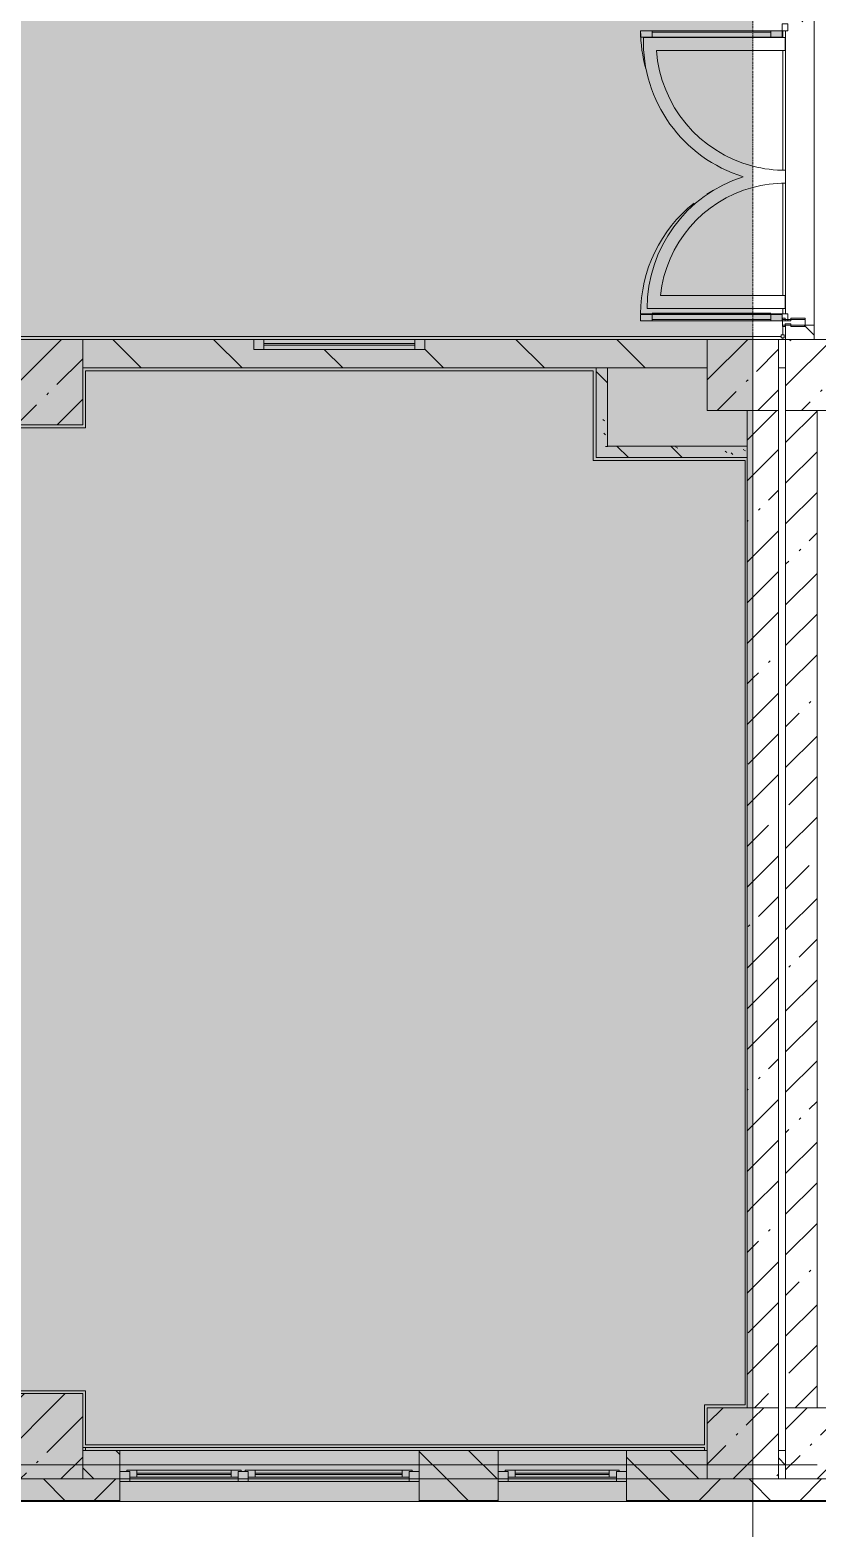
# Model space of a CAD drawing. Header units: millimetres. Extents: x -3902 to 188078, y -8553 to 29000.
# Drawn here: x 94308 to 99828, y -444 to 10072 of the extents above; entities that cross this region are included whole.
import ezdxf

# ---------------------------------------------------------------- set-up
doc = ezdxf.new("R2010")
doc.units = ezdxf.units.MM
doc.linetypes.add('Осевая', pattern=[31.75, 6.35, -4.7625, 15.875, -4.7625])
doc.layers.add('A-DETL-GENF-2', color=7, linetype='Continuous', lineweight=9, true_color=0xc0c0c0, transparency=0.4)
for name, color, linetype, lineweight, true_color in [('A-DETL-GENF-3', 7, 'Continuous', 5, 0xb7b7b7), ('A-DETL-GENF-4', 7, 'Continuous', 5, 0xaaaaaa), ('A-DETL-GENF-5', 7, 'Continuous', 5, 0xe2e2e2), ('A-DOOR-1', 7, 'Continuous', 5, 0xaaaaaa), ('A-DOOR-3', 7, 'Continuous', 5, 0xb7b7b7), ('A-FLOR-1', 7, 'Continuous', 5, 0xb7b7b7), ('A-FLOR-2', 7, 'Continuous', 5, 0xaaaaaa), ('A-GLAZ-3', 7, 'Continuous', 5, 0x737373), ('A-WALL-4', 7, 'Continuous', 5, 0x737373), ('A-WALL-5', 7, 'Continuous', 9, 0x737373), ('I-WALL-4', 7, 'Continuous', 5, 0x737373), ('I-WALL-5', 7, 'Continuous', 5, 0x787878), ('S-COLS-3', 7, 'Continuous', 5, 0x737373)]:
    doc.layers.add(name, color=color, linetype=linetype, lineweight=lineweight, true_color=true_color)
for name, color, linetype, lineweight in [('A-GLAZ-CWMG-2', 7, 'Continuous', 5), ('A-WALL', 7, 'Continuous', 9), ('A-WALL-3', 7, 'Continuous', 5), ('I-WALL-3', 7, 'Continuous', 5), ('S-COLS-4', 7, 'Continuous', 5), ('Оси', 7, 'Continuous', 9), ('Оси-2', 7, 'Осевая', 9)]:
    doc.layers.add(name, color=color, linetype=linetype, lineweight=lineweight)
pattern_1 = [(135, (61067.9, 0), (-176.7767, -176.7767), [])]
pattern_2 = [(45, (61067.9, 0), (-353.5534, 353.5534), []), (135, (61067.9, 0), (-353.5534, -353.5534), [])]
pattern_3 = [(45, (61067.9, 0), (-285.123, 285.123), []), (45, (61353, 0), (-285.123, 285.123), [504.031, -100.806, 16.764, -84.042])]
pattern_4 = [(45, (-38240, -150), (-285.123, 285.123), []), (45, (-37954.88, -150), (-285.123, 285.123), [504.031, -100.806, 16.764, -84.042])]
pattern_5 = [(45, (-38240, -7650), (-285.123, 285.123), []), (45, (-37954.88, -7650), (-285.123, 285.123), [504.031, -100.806, 16.764, -84.042])]
pattern_6 = [(135, (61067.9, 0), (-377.171, -377.171), [533.4, -88.9, 17.78, -88.9]), (135, (61067.9, 376.94), (-377.171, -377.171), []), (50, (61067.9, 0), (637.6445, -55.7866), [66.675, -733.425]), (355, (61067.9, 0), (-123.349, 668.699), [53.34, -586.74]), (100.451, (61121, -4.65), (514.299, 612.908), [56.665, -623.315]), (46.184, (61067.9, 177.8), (948.776, -147.15), [100.012, -1100.137]), (96.636, (61147, 165.5), (830.91, 865.997), [84.998, -934.973]), (351.184, (61067.9, 177.8), (830.918, 865.988), [80.01, -880.11]), (21, (61156.8, 133.35), (530.6506, -357.928), [66.675, -733.425]), (326, (61156.8, 133.35), (216.308, 644.658), [53.34, -586.74]), (71.451, (61201, 103.5), (746.96, 286.724), [56.665, -623.315]), (37.5, (61067.9, 0), (10.8105, 295.9426), [16.764, -562.864, 16.764, -578.866, -588.962]), (37.5, (61067.9, 0), (10.8105, 295.9426), [-1175.258, 16.764, -572.198]), (7.5, (61067.9, 0), (233.8692, 350.6318), [16.764, -322.834, 16.764, -549.529, -224.472]), (7.5, (61067.9, 0), (233.8692, 350.6318), [-905.891, 16.764, -207.708]), (327.5, (60869.64, 0), (474.5678, -20.0513), [16.764, -205.486, 16.764, -676.656, -920.115]), (327.5, (60869.64, 0), (474.5678, -20.0513), [-915.67, 16.764, -903.351]), (317.5, (60780.74, 0), (518.452, 88.9934), [16.764, -272.161, 16.764, -443.738, -653.415]), (317.5, (60780.74, 0), (518.452, 88.9934), [-749.427, 16.764, -636.651])]
pattern_7 = [(135, (61067.9, 0), (-353.5534, -353.5534), [])]

# ---------------------------------------------------------------- blocks, each defined once
blk = doc.blocks.new('BSC_Колонна _Прямоугольная - 500х500-23286270-3_10_1_птичка')
at = {"layer": 'S-COLS-4'}
h = blk.add_hatch(dxfattribs=at)
h.set_pattern_fill('FP_39', color=256, style=0, pattern_type=2)
h.set_pattern_definition([(45, (-38790, -7650), (-285.123, 285.123), []), (45, (-38504.88, -7650), (-285.123, 285.123), [504.031, -100.806, 16.764, -84.042])])
h.paths.add_polyline_path([(-250, -250), (250, -250), (250, 250), (-250, 250), (-250, 100)])
for p, q in [((250, 250), (-250, 250)), ((-250, 250), (-250, -250)), ((250, -250), (250, 250)), ((-250, -250), (250, -250))]:
    blk.add_line(p, q, dxfattribs=at)
blk = doc.blocks.new('BSC_Колонна _Прямоугольная - 500х500-V35-3_10_1_птичка')
at = {"layer": 'S-COLS-4'}
h = blk.add_hatch(dxfattribs=at)
h.set_pattern_fill('FP_46', color=256, style=0, pattern_type=2)
h.set_pattern_definition([(45, (-38790, -150), (-285.123, 285.123), []), (45, (-38504.88, -150), (-285.123, 285.123), [504.031, -100.806, 16.764, -84.042])])
h.paths.add_polyline_path([(-250, -250), (250, -250), (250, 250), (-250, 250), (-250, 80)])
for p, q in [((250, 250), (-250, 250)), ((-250, 250), (-250, -250)), ((250, -250), (250, 250)), ((-250, -250), (250, -250))]:
    blk.add_line(p, q, dxfattribs=at)
blk = doc.blocks.new('BSC_Колонна _Прямоугольная - 600х600-V53-3_10_1_птичка')
at = {"layer": 'S-COLS-4'}
h = blk.add_hatch(dxfattribs=at)
h.set_pattern_fill('FP_73', color=256, style=0, pattern_type=2)
h.set_pattern_definition([(45, (-33310, -7600), (-285.123, 285.123), []), (45, (-33024.88, -7600), (-285.123, 285.123), [504.031, -100.806, 16.764, -84.042])])
h.paths.add_polyline_path([(-300, -300), (300, -300), (300, 300), (-300, 300), (-300, 150)])
at = {"layer": 'S-COLS-3'}
for p, q in [((300, 300), (-300, 300)), ((-300, 300), (-300, -300)), ((300, -300), (300, 300)), ((-300, -300), (300, -300))]:
    blk.add_line(p, q, dxfattribs=at)
blk = doc.blocks.new('BSC_Колонна _Прямоугольная - 600х600-V54-3_10_1_птичка')
at = {"layer": 'S-COLS-4'}
h = blk.add_hatch(dxfattribs=at)
h.set_pattern_fill('FP_74', color=256, style=0, pattern_type=2)
h.set_pattern_definition([(45, (-33310, -200), (-285.123, 285.123), []), (45, (-33024.88, -200), (-285.123, 285.123), [504.031, -100.806, 16.764, -84.042])])
h.paths.add_polyline_path([(-212, -300), (300, -300), (300, 300), (-300, 300), (-300, -300)])
at = {"layer": 'S-COLS-3'}
for p, q in [((300, 300), (-300, 300)), ((-300, 300), (-300, -300)), ((300, -300), (300, 300)), ((-300, -300), (300, -300))]:
    blk.add_line(p, q, dxfattribs=at)
blk = doc.blocks.new('120_Окно_СКБ_2Ст - 120_Окно_СКБ_2Ст 2100х2400 _мал створка справа_-22446225-3_10_1_птичка')
at = {"layer": 'A-GLAZ-3'}
for p, q in [((-1050, -127), (-1050, -57)), ((-1050, -57), (-980, -57)), ((1050, -57), (-1050, -57)), ((-980, -57), (-980, -127)), ((150, -87), (-980, -87)), ((-980, -87), (-980, -127)), ((-930, -137), (-930, -87)), ((100, -137), (100, -87)), ((150, -127), (150, -57)), ((150, -57), (220, -57)), ((150, -127), (150, -87)), ((220, -57), (220, -127)), ((980, -87), (220, -87)), ((220, -87), (220, -127)), ((270, -137), (270, -87)), ((930, -137), (930, -87)), ((980, -127), (980, -57)), ((980, -57), (1050, -57)), ((980, -127), (980, -87)), ((1050, -57), (1050, -127)), ((-980, -127), (-1050, -127)), ((-1050, -127), (-1000, -127)), ((-980, -127), (-1000, -127)), ((-1000, -127), (-1000, -137)), ((-1000, -137), (170, -137)), ((170, -137), (-1000, -137)), ((-930, -107), (100, -107)), ((100, -117), (-930, -117)), ((220, -127), (150, -127)), ((170, -127), (150, -127)), ((170, -127), (200, -127)), ((170, -137), (170, -127)), ((220, -127), (200, -127)), ((200, -127), (200, -137)), ((200, -137), (1000, -137)), ((1000, -137), (200, -137)), ((270, -107), (930, -107)), ((930, -117), (270, -117)), ((1050, -127), (980, -127)), ((1000, -127), (980, -127)), ((1000, -127), (1050, -127)), ((1000, -137), (1000, -127))]:
    blk.add_line(p, q, dxfattribs=at)
blk = doc.blocks.new('120_Окно_СКБ_1Ст - 120_Окно_СКБ_1Ст 900х2500_h_-22445987-3_10_1_птичка')
at = {"layer": 'A-GLAZ-3'}
for p, q in [((-450, -127), (-450, -57)), ((-450, -57), (-380, -57)), ((450, -57), (-450, -57)), ((-380, -57), (-380, -127)), ((380, -87), (-380, -87)), ((-380, -87), (-380, -127)), ((-330, -137), (-330, -87)), ((330, -137), (330, -87)), ((380, -127), (380, -57)), ((380, -57), (450, -57)), ((380, -127), (380, -87)), ((450, -57), (450, -127)), ((-380, -127), (-450, -127)), ((-450, -127), (-400, -127)), ((-380, -127), (-400, -127)), ((-400, -127), (-400, -137)), ((-400, -137), (400, -137)), ((400, -137), (-400, -137)), ((-330, -107), (330, -107)), ((330, -117), (-330, -117)), ((450, -127), (380, -127)), ((400, -127), (380, -127)), ((400, -127), (450, -127)), ((400, -137), (400, -127))]:
    blk.add_line(p, q, dxfattribs=at)
blk = doc.blocks.new('BSC_Колонна _Прямоугольная - 500х500-V87-3_10_1_птичка')
at = {"layer": 'S-COLS-4'}
h = blk.add_hatch(dxfattribs=at)
h.set_pattern_fill('FP_104', color=256, style=0, pattern_type=2)
h.set_pattern_definition(pattern_4)
h.paths.add_polyline_path([(-15, -250), (70, -250), (70, 250), (-250, 250), (-250, -250)])
h = blk.add_hatch(dxfattribs=at)
h.set_pattern_fill('FP_104', color=256, style=0, pattern_type=2)
h.set_pattern_definition(pattern_4)
h.paths.add_polyline_path([(70, -250), (250, -250), (250, 250), (70, 250), (70, 80)])
at = {"layer": 'S-COLS-3'}
for p, q in [((70, 250), (-250, 250)), ((-250, 250), (-250, -250)), ((-250, -250), (70, -250))]:
    blk.add_line(p, q, dxfattribs=at)
at = {"layer": 'S-COLS-4'}
for p, q in [((250, 250), (70, 250)), ((250, -250), (250, 250)), ((70, -250), (250, -250))]:
    blk.add_line(p, q, dxfattribs=at)
blk = doc.blocks.new('BSC_Колонна _Прямоугольная - 500х500-V88-3_10_1_птичка')
at = {"layer": 'S-COLS-4'}
h = blk.add_hatch(dxfattribs=at)
h.set_pattern_fill('FP_105', color=256, style=0, pattern_type=2)
h.set_pattern_definition(pattern_5)
h.paths.add_polyline_path([(-15, -250), (70, -250), (70, 250), (-250, 250), (-250, -250)])
h = blk.add_hatch(dxfattribs=at)
h.set_pattern_fill('FP_105', color=256, style=0, pattern_type=2)
h.set_pattern_definition(pattern_5)
h.paths.add_polyline_path([(70, -250), (250, -250), (250, 250), (70, 250), (70, 100)])
at = {"layer": 'S-COLS-3'}
for p, q in [((70, 250), (-250, 250)), ((-250, 250), (-250, -250)), ((-250, -250), (70, -250))]:
    blk.add_line(p, q, dxfattribs=at)
at = {"layer": 'S-COLS-4'}
for p, q in [((250, 250), (70, 250)), ((250, -250), (250, 250)), ((70, -250), (250, -250))]:
    blk.add_line(p, q, dxfattribs=at)
blk = doc.blocks.new('120_Окно_СКБ_1Ст - 120_Окно_СКБ_1Ст 400х1200 EI30-24228909-3_10_1_птичка')
at = {"layer": 'A-GLAZ-3'}
for p, q in [((-600, 30), (-600, 100)), ((-600, 100), (-530, 100)), ((600, 100), (-600, 100)), ((-530, 30), (-600, 30)), ((-600, 30), (600, 30)), ((-530, 100), (-530, 30)), ((530, 70), (-530, 70)), ((530, 60), (-530, 60)), ((530, 30), (530, 100)), ((530, 100), (600, 100)), ((600, 30), (530, 30)), ((600, 100), (600, 30))]:
    blk.add_line(p, q, dxfattribs=at)
blk = doc.blocks.new('Прямоугольный импост - Импост структурный с накладкой - 160мм Темный-31239214-3_10_1_птичка')
at = {"layer": 'A-GLAZ-CWMG-2'}
for p, q in [((-50, 0), (-50, 17)), ((-50, 17), (0, 17)), ((-40, 0), (-50, 0)), ((-40, -40), (-40, 0)), ((0, 0), (-10, 0)), ((-10, 0), (-10, -40)), ((0, 17), (0, 0)), ((-50, -140), (-50, -40)), ((-50, -40), (-40, -40)), ((-10, -40), (0, -40)), ((0, -40), (0, -140)), ((0, -140), (-50, -140))]:
    blk.add_line(p, q, dxfattribs=at)
blk = doc.blocks.new('Дверь_Витражная_остекление_ - ДВН_ДАО_Главный вход_1800 в свету 5-32258809-3_10_1_птичка')
at = {"layer": 'A-DETL-GENF-5'}
for points in [[(-948, -20), (-993, -20), (-992, -226), (-948, -226)], [(1043, -20), (997, -20), (997, -226), (1043, -226)], [(-948, -1013), (-948, -226), (-993, -226), (-993, -1013)], [(1043, -311), (1043, -226), (997, -226), (997, -1013), (1043, -1013)]]:
    blk.add_hatch(color=256, dxfattribs=at).paths.add_polyline_path(points)
at = {"layer": 'A-DETL-GENF-3'}
for p, q in [((-993, -1013), (-993, -226)), ((-993, -226), (-993, -1013)), ((-983, -933), (-983, -226)), ((-948, -1013), (-948, -226)), ((-948, -1013), (-948, -226)), ((989, -933), (989, -226)), ((997, -1013), (997, -226)), ((997, -226), (997, -1013)), ((1033, -933), (1033, -226)), ((1043, -1013), (1043, -226)), ((1043, -1013), (1043, -226)), ((-993, -933), (-948, -933)), ((1043, -933), (997, -933)), ((-993, -1013), (-948, -1013)), ((-993, -1013), (-948, -1013)), ((1043, -1013), (997, -1013)), ((997, -1013), (1043, -1013))]:
    blk.add_line(p, q, dxfattribs=at)
at = {"layer": 'A-DETL-GENF-4'}
for p, q in [((-948, -20), (-993, -20)), ((-993, -226), (-993, -20)), ((-948, -20), (-993, -20)), ((-993, -20), (-993, -226)), ((-993, -100), (-948, -100)), ((-983, -226), (-983, -100)), ((-948, -226), (-948, -20)), ((-948, -226), (-948, -20)), ((989, -226), (989, -100)), ((997, -226), (997, -20)), ((997, -20), (997, -226)), ((1043, -100), (997, -100)), ((1033, -226), (1033, -100)), ((1043, -226), (1043, -20)), ((1043, -226), (1043, -20))]:
    blk.add_line(p, q, dxfattribs=at)
at = {"layer": 'A-DOOR-1'}
for p, q in [((-1043, 20), (-993, 20)), ((-1043, -20), (-1043, 20)), ((-993, 20), (-993, -20)), ((993, 20), (1043, 20)), ((993, -20), (993, 20)), ((1043, 20), (1043, -20)), ((-993, -20), (-1043, -20)), ((-993, -226), (-993, -20)), ((993, -226), (993, -20)), ((1043, -20), (993, -20))]:
    blk.add_line(p, q, dxfattribs=at)
at = {"layer": 'A-DOOR-3'}
for p, q in [((-993, -1013), (-993, -226)), ((993, -1013), (993, -226))]:
    blk.add_line(p, q, dxfattribs=at)
for centre, start, end in [((993, -20), 208.9884, 212.16), ((993, -20), 218.4779, 270), ((-993, -20), 270, 285.599)]:
    blk.add_arc(centre, 993, start, end, dxfattribs=at)
blk = doc.blocks.new('Прямоугольный импост - Импост структурный с накладкой - 160мм Темный-31915521-3_10_1_птичка')
at = {"layer": 'A-GLAZ-CWMG-2'}
for p, q in [((-25, 0), (-25, 17)), ((-25, 17), (25, 17)), ((-15, 0), (-25, 0)), ((-15, -40), (-15, 0)), ((25, 0), (15, 0)), ((15, 0), (15, -40)), ((25, 17), (25, 0)), ((-25, -140), (-25, -40)), ((-25, -40), (-15, -40)), ((15, -40), (25, -40)), ((25, -40), (25, -140)), ((25, -140), (-25, -140))]:
    blk.add_line(p, q, dxfattribs=at)

msp = doc.modelspace()

# ---------------------------------------------------------------- hatches: boundary and pattern name
at = {"layer": 'A-DETL-GENF-2'}
msp.add_hatch(color=256, dxfattribs=at).paths.add_polyline_path([(97428.3, -258), (99377.9, -258), (99377.9, 15358), (60799.9, 15358), (60799.9, -258), (96496.1, -258)])
at = {"layer": 'A-WALL-3'}
h = msp.add_hatch(dxfattribs=at)
h.set_pattern_fill('FP_62', color=256, style=0, pattern_type=2)
h.set_pattern_definition(pattern_1)
h.paths.add_polyline_path([(92767.3, -100), (93177.9, -100), (93177.9, 100), (91950.7, 100), (91950.7, -100)])
h.paths.add_polyline_path([(99057.9, -100), (99057.9, 100), (98490.9, 100), (98490.9, -100)])
h.paths.add_polyline_path([(91050.7, -100), (91050.7, 100), (90877.6, 100), (90877.6, -100), (90902.9, -100)])
h.paths.add_polyline_path([(97428.3, -100), (97590.9, -100), (97590.9, 100), (97037.9, 100), (97037.9, -100)])
h.paths.add_polyline_path([(94677.9, -100), (94937.9, -100), (94937.9, 100), (94677.9, 100), (94677.9, 39.5)])
h.paths.add_polyline_path([(80648.6, -100), (81777.9, -100), (81777.9, 100), (80427.9, 100), (80427.9, -100)])
h.paths.add_polyline_path([(77852, -100), (78327.9, -100), (78327.9, 100), (77577.9, 100), (77577.9, -100)])
h.paths.add_polyline_path([(85877.9, -100), (86627.9, -100), (86627.9, 100), (85877.9, 100)])
h.paths.add_polyline_path([(87227.9, -100), (87477.6, -100), (87477.6, 100), (87227.9, 100), (87227.9, -63.8)])
h.paths.add_polyline_path([(83777.9, -100), (83777.9, 100), (83577.9, 100), (83577.9, -100)])
h.paths.add_polyline_path([(82977.9, -100), (82977.9, 100), (82677.9, 100), (82677.9, -100)])
h.paths.add_polyline_path([(76677.9, -100), (76677.9, 100), (75927.9, 100), (75927.9, -100)])
h.paths.add_polyline_path([(71427.6, -100), (72177.9, -100), (72177.9, 100), (71427.6, 100)])
h.paths.add_polyline_path([(73077.9, -100), (73227.9, -100), (73227.9, 100), (73077.9, 100)])
h.paths.add_polyline_path([(68727.9, -100), (68727.9, 100), (67897.9, 100), (67897.9, -100), (68530, -100)])
h = msp.add_hatch(dxfattribs=at)
h.set_pattern_fill('FP_62', color=256, style=0, pattern_type=2)
h.set_pattern_definition(pattern_1)
h.paths.add_polyline_path([(126326.6, -100), (126477.9, -100), (126477.9, 100), (126227.9, 100), (126227.9, -100)])
h.paths.add_polyline_path([(116072.4, -100), (116577.9, -100), (116577.9, 100), (115827.9, 100), (115827.9, -100)])
h.paths.add_polyline_path([(117977.9, -100), (118877.9, -100), (118877.9, 100), (117977.9, 100), (117977.9, -52.2)])
h.paths.add_polyline_path([(125327.9, -100), (125327.9, 100), (124777.9, 100), (124777.9, -100)])
h.paths.add_polyline_path([(122477.9, -100), (122677.9, -100), (122677.9, 100), (122477.9, 100), (122477.9, 42.9)])
h.paths.add_polyline_path([(104885.9, -100), (105377.9, -100), (105377.9, 100), (104477.9, 100), (104477.9, -100)])
h.paths.add_polyline_path([(109227.9, -100), (109227.9, 100), (108977.9, 100), (108977.9, -100)])
h.paths.add_polyline_path([(112077.9, -100), (112077.9, 100), (111327.9, 100), (111327.9, -100)])
h.paths.add_polyline_path([(103727.9, -100), (103977.9, -100), (103977.9, 100), (103727.9, 100)])
h.paths.add_polyline_path([(113477.9, -100), (113727.9, -100), (113727.9, 100), (113477.9, 100), (113477.9, 33.3)])
h.paths.add_polyline_path([(102827.9, -100), (102827.9, 100), (102207.9, 100), (102207.9, -100)])
h.paths.add_polyline_path([(99607.9, -100), (99607.9, 100), (99557.9, 100), (99557.9, -100)])
h = msp.add_hatch(dxfattribs=at)
h.set_pattern_fill('FP_64', color=256, style=0, pattern_type=2)
h.set_pattern_definition(pattern_2)
h.paths.add_polyline_path([(90902.9, -250), (91050.7, -250), (91050.7, -100), (90277.6, -100), (90277.6, -250), (90877.6, -250)])
h.paths.add_polyline_path([(91950.7, -250), (93177.9, -250), (93177.9, -100), (91950.7, -100)])
h.paths.add_polyline_path([(99377.9, -250), (99377.9, -100), (98490.9, -100), (98490.9, -250), (99292.7, -250)])
h.paths.add_polyline_path([(94077.9, -250), (94937.9, -250), (94937.9, -100), (94077.9, -100)])
h.paths.add_polyline_path([(97428.3, -250), (97590.9, -250), (97590.9, -100), (97037.9, -100), (97037.9, -250)])
h.paths.add_polyline_path([(82677.9, -250), (83777.9, -250), (83777.9, -100), (82677.9, -100)])
h.paths.add_polyline_path([(87227.9, -250), (87477.6, -250), (87477.6, -100), (85877.9, -100), (85877.9, -250), (87174.1, -250)])
h.paths.add_polyline_path([(75927.9, -250), (76677.9, -250), (76677.9, -100), (75927.9, -100)])
h.paths.add_polyline_path([(77577.9, -250), (78327.9, -250), (78327.9, -100), (77577.9, -100)])
h.paths.add_polyline_path([(80427.9, -250), (81777.9, -250), (81777.9, -100), (80427.9, -100)])
h.paths.add_polyline_path([(73191, -250), (73827.9, -250), (73827.9, -100), (73077.9, -100), (73077.9, -250)])
h.paths.add_polyline_path([(71427.6, -250), (72177.9, -250), (72177.9, -100), (71427.6, -100)])
h.paths.add_polyline_path([(63869, -250), (64797.9, -250), (64797.9, -100), (60807.9, -100), (60807.9, -250), (62004.5, -250)])
h.paths.add_polyline_path([(69327.6, -250), (69327.6, -100), (67897.9, -100), (67897.9, -250), (68530, -250)])
h = msp.add_hatch(dxfattribs=at)
h.set_pattern_fill('FP_64', color=256, style=0, pattern_type=2)
h.set_pattern_definition(pattern_2)
h.paths.add_polyline_path([(116072.4, -250), (116577.9, -250), (116577.9, -100), (115827.9, -100), (115827.9, -250)])
h.paths.add_polyline_path([(117695, -250), (117695, -100), (117477.9, -100), (117477.9, -250)])
h.paths.add_polyline_path([(112077.9, -250), (112077.9, -100), (111327.9, -100), (111327.9, -250)])
h.paths.add_polyline_path([(102207.9, -250), (102827.9, -250), (102827.9, -100), (102207.9, -100)])
h.paths.add_polyline_path([(108977.9, -250), (109227.9, -250), (109227.9, -100), (108477.9, -100), (108477.9, -250), (108614.7, -250)])
h.paths.add_polyline_path([(103727.9, -250), (105377.9, -250), (105377.9, -100), (103727.9, -100)])
h.paths.add_polyline_path([(113727.9, -250), (113727.9, -100), (112977.9, -100), (112977.9, -250), (113275.8, -250)])
h.paths.add_polyline_path([(100107.9, -250), (100107.9, -100), (99377.9, -100), (99377.9, -250)])
at = {"layer": 'I-WALL-3'}
h = msp.add_hatch(dxfattribs=at)
h.set_pattern_fill('FP_63', color=256, style=0, pattern_type=2)
h.set_pattern_definition(pattern_7)
h.paths.add_polyline_path([(99607.9, 7900), (99807.9, 7900), (99807.9, 8000), (99607.9, 8000)])
h.paths.add_polyline_path([(99607.9, 10130), (99807.9, 10130), (99807.9, 10230), (99607.9, 10230)])
h = msp.add_hatch(dxfattribs=at)
h.set_pattern_fill('FP_63', color=256, style=0, pattern_type=2)
h.set_pattern_definition(pattern_7)
h.paths.add_polyline_path([(98357.9, 7700), (99057.9, 7700), (99057.9, 7900), (97077.9, 7900), (97077.9, 7830), (95877.9, 7830), (95877.9, 7900), (94677.9, 7900), (94677.9, 7700), (98277.9, 7700)])
h.paths.add_polyline_path([(91577.9, 7700), (91577.9, 7900), (90877.6, 7900), (90877.6, 7700), (91507.6, 7700)])
h = msp.add_hatch(dxfattribs=at)
h.set_pattern_fill('FP_63', color=256, style=0, pattern_type=2)
h.set_pattern_definition(pattern_7)
h.paths.add_polyline_path([(103197.9, 7700), (103977.9, 7700), (103977.9, 7900), (103197.9, 7900)])
h.paths.add_polyline_path([(100697.9, 7700), (100697.9, 7900), (100107.9, 7900), (100107.9, 7700)])
h.paths.add_polyline_path([(99607.9, 7700), (99607.9, 7900), (99557.9, 7900), (99557.9, 7700)])
h = msp.add_hatch(dxfattribs=at)
h.set_pattern_fill('FP_60', color=256, style=0, pattern_type=2)
h.set_pattern_definition(pattern_3)
h.paths.add_polyline_path([(99377.9, 400), (99377.9, 7400), (99337.9, 7400), (99337.9, 400)])
h = msp.add_hatch(dxfattribs=at)
h.set_pattern_fill('FP_60', color=256, style=0, pattern_type=2)
h.set_pattern_definition(pattern_3)
h.paths.add_polyline_path([(99377.9, 400), (99557.9, 400), (99557.9, 7400), (99377.9, 7400), (99377.9, 808.9)])
h = msp.add_hatch(dxfattribs=at)
h.set_pattern_fill('FP_60', color=256, style=0, pattern_type=2)
h.set_pattern_definition(pattern_3)
h.paths.add_polyline_path([(99607.9, 400), (99827.9, 400), (99827.9, 7400), (99607.9, 7400), (99607.9, 808.9)])
at = {"layer": 'I-WALL-5'}
h = msp.add_hatch(dxfattribs=at)
h.set_pattern_fill('FP_70', color=256, style=0, pattern_type=2)
h.set_pattern_definition(pattern_6)
h.paths.add_polyline_path([(98357.9, 7150), (98357.9, 7700), (98277.9, 7700), (98277.9, 7150)])
h = msp.add_hatch(dxfattribs=at)
h.set_pattern_fill('FP_70', color=256, style=0, pattern_type=2)
h.set_pattern_definition(pattern_6)
h.paths.add_polyline_path([(99337.9, 7070), (99337.9, 7150), (98277.9, 7150), (98277.9, 7070), (99292.7, 7070)])

# ---------------------------------------------------------------- linework, layer by layer
at = {"layer": 'A-FLOR-1'}
for p, q in [((99604.9, 10018), (98610.2, 10018)), ((98702.2, 9928), (99604.9, 9928)), ((99604.9, 8207.6), (98730.5, 8207.6)), ((98635.9, 8117.6), (99604.9, 8117.6)), ((94077.9, 7920), (99577.4, 7920)), ((98257.9, 7680), (94697.9, 7680)), ((94697.9, 7680), (94697.9, 7280)), ((98257.9, 7050), (98257.9, 7680)), ((94697.9, 7280), (94077.9, 7280)), ((99322.9, 7050), (98257.9, 7050)), ((99322.9, 420), (99322.9, 7050)), ((94057.9, 520), (94697.9, 520)), ((94697.9, 520), (94697.9, 140)), ((99037.9, 140), (99037.9, 420)), ((99037.9, 420), (99322.9, 420)), ((94697.9, 140), (99037.9, 140))]:
    msp.add_line(p, q, dxfattribs=at)
for centre, radius, start, end in [((99604.9, 9992), 995, 178.50265, 252.82384), ((99604.9, 9992), 905, 184.05524, 255.45477), ((99604.9, 8118), 969, 107.65196, 180.02266), ((99604.9, 8118), 879, 104.98919, 174.14835)]:
    msp.add_arc(centre, radius, start, end, dxfattribs=at)
at = {"layer": 'A-FLOR-2'}
for p, q in [((99587.4, 10064.1), (99587.4, 10018)), ((99587.9, 10018), (99587.9, 10064.1)), ((99604.9, 9928), (99604.9, 10018)), ((99587.4, 9928), (99587.4, 9088.1)), ((99587.9, 9088.1), (99587.9, 9928)), ((99607.9, 8997), (99607.9, 9087)), ((99587.4, 8995.9), (99587.4, 8207.6)), ((99587.9, 8207.6), (99587.9, 8995.9)), ((99604.9, 8117.6), (99604.9, 8207.6)), ((99587.4, 8117.6), (99587.4, 8080)), ((99587.9, 8080), (99587.9, 8117.6)), ((99587.4, 7991.2), (99587.4, 7931)), ((99587.4, 7911), (99587.4, 7900)), ((99587.9, 7931), (99587.9, 7990.6))]:
    msp.add_line(p, q, dxfattribs=at)
for centre, radius, start, end in [((99604.9, 9992), 905, 255.45477, 270.18994), ((99604.9, 8118), 879, 89.80445, 104.98919)]:
    msp.add_arc(centre, radius, start, end, dxfattribs=at)
at = {"layer": 'A-WALL'}
msp.add_line((99607.9, -100), (99557.9, -100), dxfattribs=at)
at = {"layer": 'A-WALL-3'}
for p, q in [((99597.4, 7931), (99577.4, 7931)), ((99577.4, 7931), (99577.4, 7911)), ((99577.4, 7911), (99597.4, 7911)), ((99597.4, 7911), (99597.4, 7931)), ((99607.9, 100), (99557.9, 100)), ((111327.9, -258), (97590.9, -258))]:
    msp.add_line(p, q, dxfattribs=at)
at = {"layer": 'A-WALL-4'}
for p, q in [((94937.9, 100), (94677.9, 100)), ((94937.9, -258), (94937.9, 100)), ((97590.9, 100), (97037.9, 100)), ((97037.9, 100), (97037.9, -258)), ((97590.9, -258), (97590.9, 100)), ((99057.9, 100), (98490.9, 100)), ((98490.9, 100), (98490.9, -258)), ((94937.9, -100), (97037.9, -100)), ((97590.9, -100), (98490.9, -100)), ((97590.9, -258), (91050.7, -258))]:
    msp.add_line(p, q, dxfattribs=at)
at = {"layer": 'A-WALL-5'}
for p, q in [((98357.9, 7700), (98277.9, 7700)), ((99337.9, 7070), (99337.9, 7150)), ((94677.9, -100), (94937.9, -100)), ((97037.9, -100), (97590.9, -100)), ((98490.9, -100), (99057.9, -100)), ((94077.9, -250), (94937.9, -250)), ((94077.9, -253), (94937.9, -253)), ((97037.9, -250), (97590.9, -250)), ((97037.9, -253), (97590.9, -253)), ((98490.9, -250), (100107.9, -250)), ((98490.9, -253), (100107.9, -253))]:
    msp.add_line(p, q, dxfattribs=at)
at = {"layer": 'I-WALL-3'}
for p, q in [((99807.9, 10230), (99807.9, 7900)), ((99607.9, 9087), (99607.9, 10064.1)), ((99607.9, 8080), (99607.9, 8997)), ((99807.9, 8000), (99607.9, 8000)), ((99607.9, 8000), (99607.9, 7900)), ((99607.9, 7900), (99557.9, 7900)), ((99557.9, 7700), (99607.9, 7700)), ((99557.9, 400), (99557.9, 7400)), ((99607.9, 7400), (99607.9, 400)), ((99827.9, 400), (99827.9, 7400))]:
    msp.add_line(p, q, dxfattribs=at)
at = {"layer": 'I-WALL-4'}
for p, q in [((95877.9, 7900), (94677.9, 7900)), ((99057.9, 7900), (97077.9, 7900)), ((94677.9, 7700), (98277.9, 7700)), ((98277.9, 7700), (98277.9, 7070)), ((98357.9, 7150), (98357.9, 7700)), ((98357.9, 7700), (99057.9, 7700)), ((99337.9, 7400), (99337.9, 7150)), ((98277.9, 7070), (99337.9, 7070)), ((99337.9, 7150), (98357.9, 7150)), ((99337.9, 7070), (99337.9, 400)), ((94677.9, 120), (99037.9, 120)), ((94697.9, 100), (94697.9, 120)), ((99037.9, 120), (99037.9, 100)), ((97037.9, 100), (94937.9, 100)), ((98490.9, 100), (97590.9, 100))]:
    msp.add_line(p, q, dxfattribs=at)
at = {"layer": 'Оси'}
for p, q in [((99377.9, -4552.8), (99377.9, 7947.2)), ((87327.9, 0), (99827.9, 0))]:
    msp.add_line(p, q, dxfattribs=at)
at = {"layer": 'Оси-2'}
msp.add_line((99377.9, 7947.2), (99377.9, 11277.7), dxfattribs=at)

# ---------------------------------------------------------------- block references
at = {"layer": 'A-DOOR-1', "rotation": 269.9999999999999}
msp.add_blockref('Дверь_Витражная_остекление_ - ДВН_ДАО_Главный вход_1800 в свету 5-32258809-3_10_1_птичка', (99603.9, 9072.5), dxfattribs=at)
at = {"layer": 'A-GLAZ-3'}
msp.add_blockref('120_Окно_СКБ_1Ст - 120_Окно_СКБ_1Ст 400х1200 EI30-24228909-3_10_1_птичка', (96477.9, 7800), dxfattribs=at)
at = {"layer": 'A-GLAZ-3', "rotation": 180}
for name, p in [('120_Окно_СКБ_2Ст - 120_Окно_СКБ_2Ст 2100х2400 _мал створка справа_-22446225-3_10_1_птичка', (95987.9, -175)), ('120_Окно_СКБ_1Ст - 120_Окно_СКБ_1Ст 900х2500_h_-22445987-3_10_1_птичка', (98040.9, -175))]:
    msp.add_blockref(name, p, dxfattribs=at)
at = {"layer": 'A-GLAZ-CWMG-2', "extrusion": (0, 0, -1), "rotation": 270.0000000000001}
for name, p in [('Прямоугольный импост - Импост структурный с накладкой - 160мм Темный-31239214-3_10_1_птичка', (-99603.9, 8000)), ('Прямоугольный импост - Импост структурный с накладкой - 160мм Темный-31915521-3_10_1_птичка', (-99603.9, 8015))]:
    msp.add_blockref(name, p, dxfattribs=at)
at = {"layer": 'S-COLS-3'}
for name, p in [('BSC_Колонна _Прямоугольная - 600х600-V53-3_10_1_птичка', (94377.9, 7600)), ('BSC_Колонна _Прямоугольная - 600х600-V54-3_10_1_птичка', (94377.9, 200))]:
    msp.add_blockref(name, p, dxfattribs=at)
at = {"layer": 'S-COLS-4'}
for name, p in [('BSC_Колонна _Прямоугольная - 500х500-V88-3_10_1_птичка', (99307.9, 7650)), ('BSC_Колонна _Прямоугольная - 500х500-23286270-3_10_1_птичка', (99857.9, 7650)), ('BSC_Колонна _Прямоугольная - 500х500-V87-3_10_1_птичка', (99307.9, 150)), ('BSC_Колонна _Прямоугольная - 500х500-V35-3_10_1_птичка', (99857.9, 150))]:
    msp.add_blockref(name, p, dxfattribs=at)

doc.saveas('drawing.dxf')
